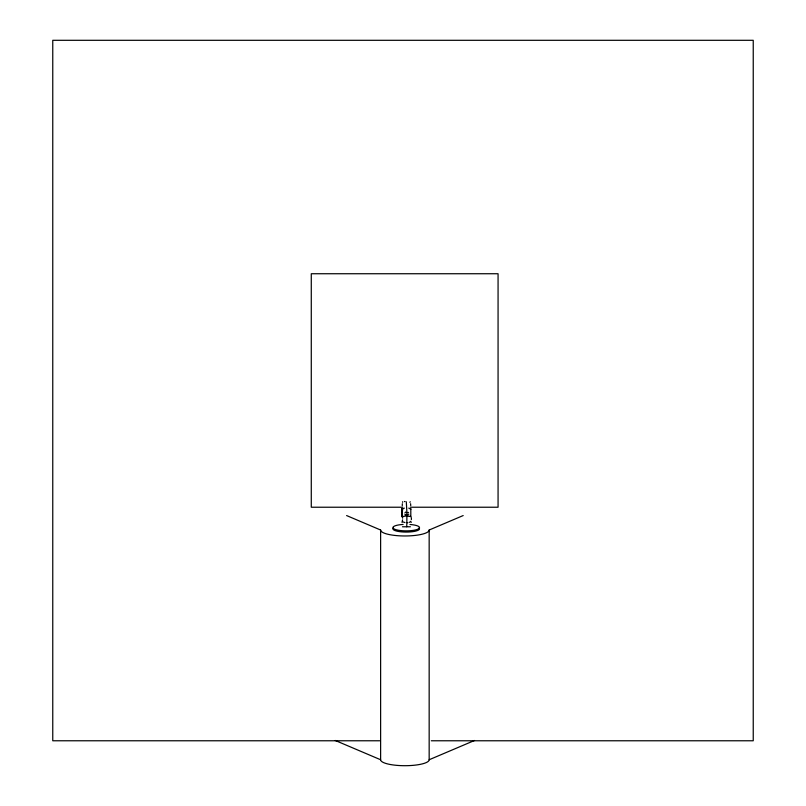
<?xml version="1.0" encoding="UTF-8"?>
<svg xmlns="http://www.w3.org/2000/svg" width="806" height="806" viewBox="0 0 806 806"><rect width="100%" height="100%" fill="white"/><g stroke="black" fill="none" stroke-linecap="round" stroke-linejoin="round"><path stroke-width="1.21" d="M402.496 516.455C401.428 520.726 401.66 501.282 402.416 511.508L402.597 508.657M409.871 502.34L410.254 501.755M411.352 519.628L411.413 517.734M402.254 505.674L402.335 503.73M410.647 509.321L410.677 508.556M410.687 508.798L410.798 509.09M402.587 519.87L402.013 522.399M402.134 508.667L402.345 509.321M406.305 501.755L406.798 510.682A13.339 0.816 -90 0 0 406.839 511.357L406.949 512.747M404.814 514.742L406.073 514.802M404.864 513.009L405.69 512.042M403.514 508.727L404.31 508.092M403 516.525L405.952 515.981L410.586 516.525M410.133 521.915L409.226 522.399M346.6 515.558L380.623 530.016A24.271 5.954 0 0 0 404.894 535.97A24.271 5.954 0 0 0 429.165 530.016L463.188 515.558M335.256 740.472L380.623 759.746A24.271 5.954 0 0 0 404.894 765.7A24.271 5.954 0 0 0 429.165 759.746L474.533 740.472M407.594 514.802L406.859 515.064L406.879 517.946A10.367 0.635 -90 0 0 406.869 521.986L406.718 526.771M407.614 514.802L408.823 514.742M404.34 501.574L405.035 501.503M402.496 501.755L402.668 502.34M402.788 507.226L311.277 507.226L311.277 273.738L498.068 273.738L498.068 507.226L410.314 507.226M410.466 516.011L410.808 516.837L410.798 509.11M402.476 526.771L410.405 526.771M379.737 740.774L52.763 740.774L52.763 40.3L753.237 40.3L753.237 740.774L431.291 740.774M404.975 522.58L403 521.915M407.151 522.661L407.755 522.751M406.083 514.802L406.959 515.004L406.949 512.767M408.793 508.092L409.609 508.727M408.108 512.334L408.652 513.009M411.262 522.399L410.667 521.27M402.043 508.475L402.305 516.011M410.586 503.73L410.758 505.674M401.821 509.11L401.862 516.303M429.165 530.016L429.165 759.746M380.623 530.016L380.623 759.746M419.12 528.041A13.289 3.254 0 0 1 405.881 532.071A13.289 3.254 0 0 1 393.469 527.89M409.962 524.484A13.289 3.254 0 0 1 416.904 529.542A13.289 3.254 0 0 1 395.142 529.411A13.289 3.254 0 0 1 403.091 524.444M402.597 518.157A7.798 0.836 -90 0 1 402.587 516.042"/></g></svg>
